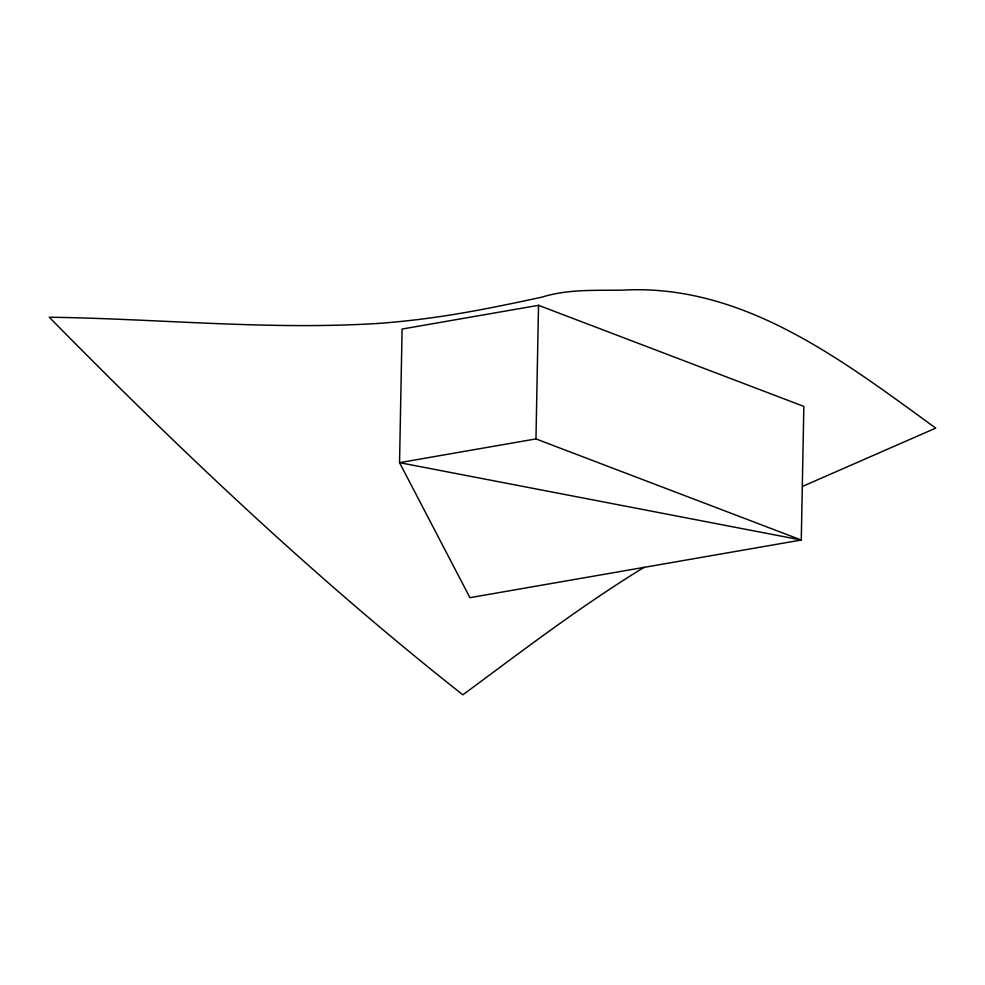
<?xml version="1.0" encoding="UTF-8"?>
<svg xmlns="http://www.w3.org/2000/svg" width="985" height="985" viewBox="0 0 985 985"><rect width="100%" height="100%" fill="white"/><g stroke="black" fill="none" stroke-linecap="round" stroke-linejoin="round"><path stroke-width="1.48" d="M535.963 438.916L399.541 462.654L801.273 540.014L535.963 438.916L538.524 305.313L402.102 329.039L399.541 462.654L469.931 597.673L801.273 540.014L803.846 406.411L538.524 305.313M644.178 567.286C581.064 605.861 522.284 650.913 462.864 694.819C316.037 579.106 180.206 450.416 49.25 317.219C159.225 318.746 269.287 330.394 379.262 323.351C410.376 321.061 441.329 316.887 472.024 311.309C495.492 307.037 518.836 302.136 542.144 297.076C568.037 289.048 595.137 290.526 621.904 290.181C743.256 283.052 843.098 360.978 935.75 428.106L802.615 486.356"/></g></svg>
